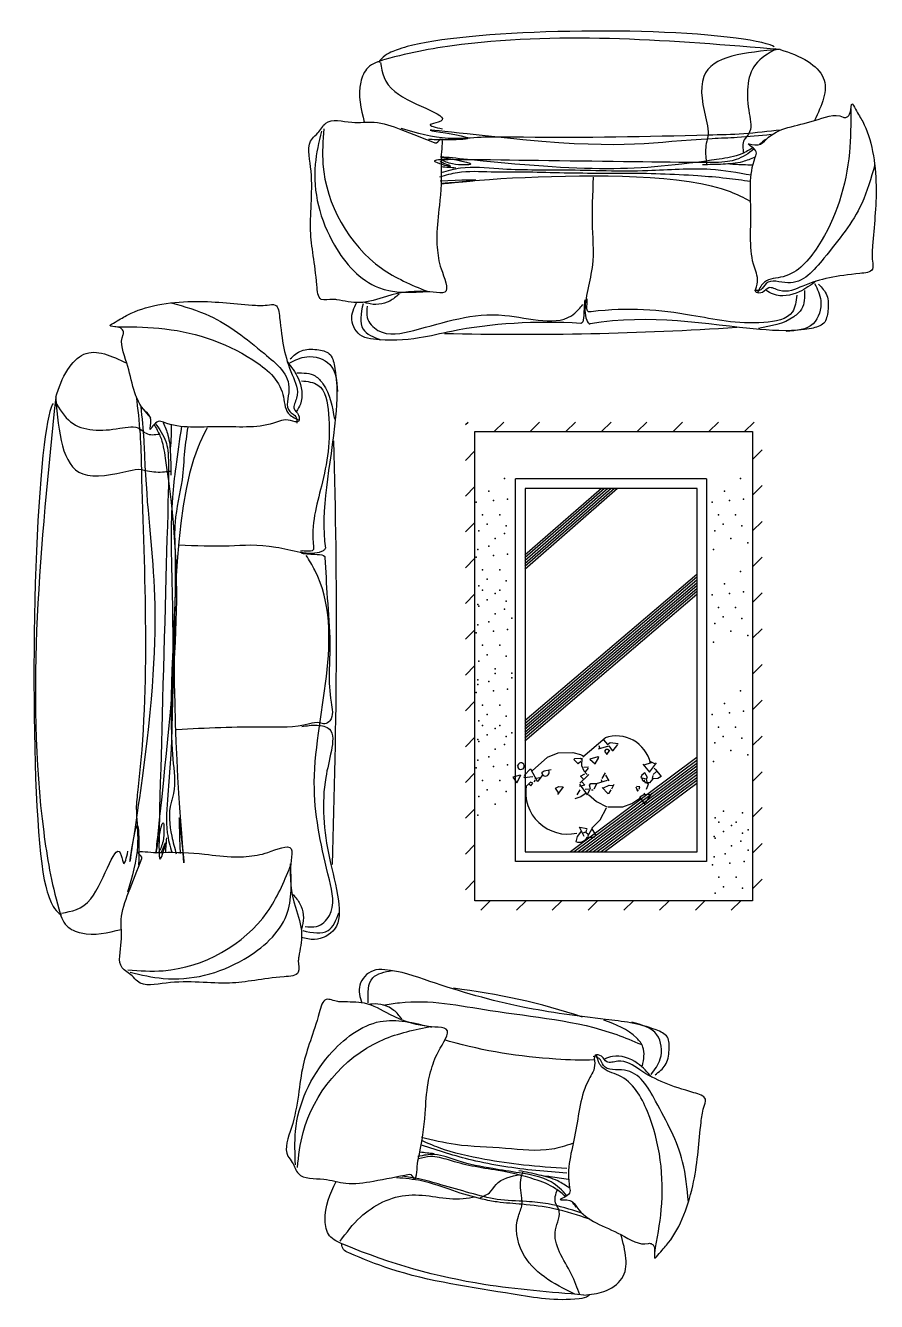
# Model space of a CAD drawing. Header units: metres. Extents: x 310.8 to 324.9, y 159.2 to 165.
# Drawn here: x 310.835 to 313.506, y 159.244 to 163.247 of the extents above; entities that cross this region are included whole.
import ezdxf

# ---------------------------------------------------------------- set-up
doc = ezdxf.new("R2010")
doc.units = ezdxf.units.M
doc.layers.add('02', color=2, linetype='Continuous')
doc.layers.add('8', color=8, linetype='Continuous')

msp = doc.modelspace()

# ---------------------------------------------------------------- hatches: boundary and pattern name
at = {"layer": '8'}
h = msp.add_hatch(dxfattribs=at)
h.set_pattern_fill('ANSI31,N', scale=0.025, angle=540, style=0)
h.set_pattern_definition([(225, (326.60204, 171.55433), (0.0561266, -0.0561266), [])])
h.paths.add_polyline_path([(313.1169, 160.5014), (312.2457, 160.5014), (312.2457, 161.973), (313.1169, 161.973)], flags=16)
h.paths.add_polyline_path([(313.1469, 160.4714), (312.2157, 160.4714), (312.2157, 162.003), (313.1469, 162.003)])

# ---------------------------------------------------------------- linework, layer by layer
at = {"layer": '02', "color": 7}
for p, q in [((312.2457, 160.5014), (312.2457, 161.973)), ((312.2457, 161.973), (313.1169, 161.973)), ((313.1169, 161.973), (313.1169, 160.5014)), ((312.3727, 160.6245), (312.3727, 161.8245)), ((312.9727, 161.8245), (312.3727, 161.8245)), ((312.6423, 161.7949), (312.4023, 161.5856)), ((312.6624, 161.7945), (312.4023, 161.5676)), ((312.6521, 161.7945), (312.4023, 161.5766)), ((312.6934, 161.7945), (312.4023, 161.5406)), ((312.683, 161.7945), (312.4023, 161.5496)), ((312.6727, 161.7945), (312.4023, 161.5586)), ((312.9427, 161.7945), (312.4027, 161.7945)), ((312.4027, 161.7945), (312.4027, 160.6545)), ((312.9427, 160.6545), (312.9427, 161.7945)), ((312.9727, 161.8245), (312.9727, 160.6245)), ((312.9423, 161.5249), (312.4025, 161.0652)), ((312.9423, 161.5159), (312.4025, 161.0562)), ((312.9423, 161.5069), (312.4025, 161.0472)), ((312.9423, 161.4979), (312.4025, 161.0382)), ((312.9423, 161.4889), (312.4025, 161.0292)), ((312.9423, 161.4799), (312.4025, 161.0202)), ((312.9423, 161.4709), (312.4025, 161.0112)), ((312.9423, 161.4619), (312.4025, 161.0022)), ((312.5841, 160.9531), (312.6537, 161.0124)), ((312.6493, 161.0065), (312.6611, 160.9917)), ((312.6611, 160.9917), (312.67, 160.9976)), ((312.67, 160.9976), (312.6952, 160.9946)), ((312.6789, 160.9724), (312.6937, 160.9917)), ((312.4255, 160.9087), (312.473, 160.9516)), ((312.473, 160.9516), (312.507, 160.965)), ((312.507, 160.965), (312.553, 160.9665)), ((312.9423, 160.9503), (312.5453, 160.6548)), ((312.553, 160.9665), (312.5767, 160.9605)), ((312.5767, 160.9605), (312.587, 160.9546)), ((312.6315, 160.9531), (312.6063, 160.9457)), ((312.6345, 160.9502), (312.6315, 160.9531)), ((312.633, 160.9783), (312.6656, 160.9872)), ((312.6345, 160.9887), (312.6359, 160.9813)), ((312.6567, 160.9754), (312.6522, 160.9709)), ((312.6522, 160.9709), (312.6596, 160.9605)), ((312.6626, 160.9754), (312.6567, 160.9754)), ((312.6596, 160.9605), (312.6685, 160.9739)), ((312.6685, 160.9709), (312.6626, 160.9754)), ((312.6656, 160.9872), (312.6759, 160.9724)), ((312.6759, 160.9724), (312.6789, 160.9724)), ((312.3811, 160.9265), (312.3781, 160.9235)), ((312.4004, 160.8939), (312.4196, 160.9146)), ((312.4196, 160.9146), (312.4404, 160.8761)), ((312.4626, 160.9087), (312.4848, 160.9131)), ((312.5559, 160.9442), (312.5589, 160.9472)), ((312.5693, 160.9309), (312.5559, 160.9442)), ((312.9423, 160.9413), (312.5569, 160.6545)), ((312.5589, 160.9472), (312.5767, 160.9487)), ((312.9423, 160.9323), (312.569, 160.6545)), ((312.5782, 160.9383), (312.5693, 160.9309)), ((312.5767, 160.9487), (312.5811, 160.9457)), ((312.5811, 160.9487), (312.5796, 160.925)), ((312.5796, 160.925), (312.587, 160.9087)), ((312.9423, 160.9233), (312.5811, 160.6545)), ((312.6019, 160.9205), (312.587, 160.9191)), ((312.6004, 160.9176), (312.5915, 160.9057)), ((312.9423, 160.9143), (312.5932, 160.6545)), ((312.6063, 160.9457), (312.6226, 160.9309)), ((312.6226, 160.9309), (312.6345, 160.9502)), ((312.7723, 160.9294), (312.793, 160.9042)), ((312.7989, 160.9339), (312.7752, 160.9265)), ((312.793, 160.9042), (312.8152, 160.9339)), ((312.796, 160.9383), (312.8108, 160.9309)), ((312.8078, 160.9176), (312.8123, 160.9131)), ((312.8123, 160.9131), (312.83, 160.8909)), ((312.387, 160.8953), (312.3648, 160.8894)), ((312.3648, 160.8894), (312.3766, 160.8716)), ((312.3766, 160.8716), (312.39, 160.8953)), ((312.39, 160.8924), (312.387, 160.8953)), ((312.3989, 160.8909), (312.4004, 160.8879)), ((312.4004, 160.8879), (312.427, 160.8909)), ((312.4196, 160.8731), (312.4092, 160.8627)), ((312.427, 160.8702), (312.4196, 160.8731)), ((312.4211, 160.8613), (312.427, 160.8702)), ((312.4344, 160.879), (312.43, 160.8746)), ((312.4493, 160.8865), (312.433, 160.8835)), ((312.4404, 160.8761), (312.4448, 160.8776)), ((312.4448, 160.8776), (312.4596, 160.8968)), ((312.4567, 160.9042), (312.4626, 160.9087)), ((312.6033, 160.8968), (312.5752, 160.8702)), ((312.5767, 160.8924), (312.59, 160.8998)), ((312.5885, 160.8805), (312.5767, 160.8924)), ((312.5811, 160.8746), (312.59, 160.8642)), ((312.587, 160.9087), (312.5974, 160.8968)), ((312.9423, 160.9053), (312.6052, 160.6545)), ((312.9423, 160.8963), (312.6173, 160.6545)), ((312.6271, 160.8687), (312.6611, 160.879)), ((312.9423, 160.8873), (312.6294, 160.6545)), ((312.9423, 160.8783), (312.6415, 160.6545)), ((312.6419, 160.882), (312.6433, 160.8746)), ((312.6537, 160.9028), (312.6433, 160.885)), ((312.6552, 160.8953), (312.6656, 160.8776)), ((312.7693, 160.8953), (312.7663, 160.8879)), ((312.7663, 160.8879), (312.7826, 160.8835)), ((312.7782, 160.9028), (312.7693, 160.8953)), ((312.7723, 160.8776), (312.7708, 160.885)), ((312.79, 160.8672), (312.7723, 160.8776)), ((312.7767, 160.8805), (312.7767, 160.8761)), ((312.7871, 160.8879), (312.7782, 160.9028)), ((312.793, 160.8716), (312.7782, 160.8716)), ((312.7841, 160.8835), (312.7871, 160.8879)), ((312.7856, 160.8731), (312.7841, 160.8835)), ((312.8034, 160.8835), (312.793, 160.8716)), ((312.8034, 160.8939), (312.8019, 160.885)), ((312.8197, 160.885), (312.8034, 160.8835)), ((312.8152, 160.9072), (312.8049, 160.8968)), ((312.83, 160.8909), (312.8197, 160.885)), ((312.4137, 160.8687), (312.4211, 160.8613)), ((312.4981, 160.8539), (312.5085, 160.8598)), ((312.5085, 160.839), (312.4981, 160.8539)), ((312.5219, 160.8583), (312.5041, 160.8346)), ((312.5085, 160.8598), (312.5219, 160.8583)), ((312.5752, 160.8494), (312.5648, 160.8331)), ((312.5737, 160.8672), (312.5974, 160.8331)), ((312.59, 160.8642), (312.5737, 160.8598)), ((312.5945, 160.839), (312.5782, 160.8272)), ((312.5915, 160.8509), (312.6078, 160.8524)), ((312.5974, 160.8331), (312.6063, 160.8494)), ((312.6019, 160.8346), (312.6271, 160.8124)), ((312.6048, 160.8642), (312.6093, 160.8687)), ((312.6078, 160.8524), (312.6048, 160.8642)), ((312.6093, 160.8687), (312.6271, 160.8687)), ((312.6108, 160.8494), (312.6167, 160.8494)), ((312.6271, 160.8672), (312.6182, 160.8509)), ((312.6448, 160.8568), (312.6626, 160.8376)), ((312.6493, 160.8553), (312.6671, 160.8642)), ((312.9423, 160.8693), (312.6536, 160.6545)), ((312.6626, 160.8376), (312.6671, 160.839)), ((312.6671, 160.8642), (312.6789, 160.8627)), ((312.6671, 160.839), (312.673, 160.8494)), ((312.6819, 160.8657), (312.6745, 160.8509)), ((312.75, 160.8583), (312.756, 160.845)), ((312.7634, 160.8583), (312.753, 160.8598)), ((312.756, 160.845), (312.7589, 160.8494)), ((312.7604, 160.8509), (312.7634, 160.8583)), ((312.7634, 160.8272), (312.7752, 160.8346)), ((312.7797, 160.8331), (312.7767, 160.839)), ((312.8004, 160.839), (312.7797, 160.8079)), ((312.796, 160.8346), (312.7797, 160.8331)), ((312.7841, 160.8509), (312.79, 160.8672)), ((312.5782, 160.8272), (312.5589, 160.8213)), ((312.6271, 160.8124), (312.6596, 160.7961)), ((312.6389, 160.7546), (312.6582, 160.7931)), ((312.6626, 160.7961), (312.71, 160.7961)), ((312.71, 160.7961), (312.7382, 160.8064)), ((312.7382, 160.8064), (312.7634, 160.8227)), ((312.7797, 160.8035), (312.7634, 160.8272)), ((312.6122, 160.7294), (312.6389, 160.7546)), ((312.5796, 160.7205), (312.5663, 160.7027)), ((312.5885, 160.7027), (312.5737, 160.7324)), ((312.5737, 160.7324), (312.5974, 160.7279)), ((312.5915, 160.7161), (312.5856, 160.7131)), ((312.5959, 160.725), (312.593, 160.7161)), ((312.593, 160.7161), (312.6004, 160.7101)), ((312.6108, 160.725), (312.5989, 160.7027)), ((312.6241, 160.7087), (312.6122, 160.7294)), ((312.5663, 160.7027), (312.5619, 160.6864)), ((312.5989, 160.7012), (312.6211, 160.7012)), ((312.6226, 160.7027), (312.6241, 160.7087)), ((312.4027, 160.6545), (312.9427, 160.6545)), ((312.9727, 160.6245), (312.3727, 160.6245)), ((313.1169, 160.5014), (312.2457, 160.5014))]:
    msp.add_line(p, q, dxfattribs=at)
for centre, radius, start, end in [((312.6893, 160.9087), 0.1096, 12.9381, 108.9246), ((312.39, 160.9235), 0.0104, 180, 161.5651), ((312.467, 160.9042), 0.0119, 180, 26.5651), ((312.5367, 160.842), 0.1319, 170.7539, 282.3954), ((312.5722, 160.7131), 0.0282, 248.7495, 336.0375), ((311.9265, 158.1383), 2.1034, 71.7972, 83.1231)]:
    msp.add_arc(centre, radius, start, end, dxfattribs=at)
at = {"layer": '02', "color": 7, "extrusion": (0, 0, -1)}
for centre, major_axis, start_param, end_param in [((312.3928, 172.544), (10.2642, 0.2292), 1.52737, 1.616814), ((290.2682, 161.3615), (21.5417, 0.0245), -0.025923, 0.035823)]:
    msp.add_ellipse(centre, major_axis=major_axis, ratio=1, start_param=start_param, end_param=end_param, dxfattribs=at)
at = {"layer": '02', "color": 7}
for points, knots in [([(313.1844, 163.1795), (313.1774, 163.1879), (312.8889, 163.2502), (312.1761, 163.2302), (312.0015, 163.1708), (311.9645, 163.1579), (311.9437, 163.1333), (311.9448, 163.131)], [0, 0, 0, 0, 127.50928, 732.614955, 770.548522, 809.419481, 817.699888, 817.699888, 817.699888, 817.699888]), ([(313.2038, 163.1716), (312.8662, 163.1994), (312.4457, 163.2341), (312.026, 163.1598), (311.9061, 163.1228), (311.8731, 163.0441), (311.8877, 162.9854), (311.8982, 162.9434)], [0, 0, 0, 0, 1111.270695, 1384.15626, 1449.73045, 1505.502696, 1646.33723, 1646.33723, 1646.33723, 1646.33723]), ([(313.2008, 163.1716), (313.0947, 163.1623), (312.9273, 163.1478), (312.9647, 162.9762), (312.9805, 162.9094), (312.9691, 162.8731), (312.9683, 162.8419), (312.9716, 162.8184), (312.9724, 162.8124)], [0, 0, 0, 0, 280.085603, 441.728609, 484.149105, 506.997759, 566.365328, 586.345478, 586.345478, 586.345478, 586.345478]), ([(313.1911, 163.1738), (313.1667, 163.1593), (313.0956, 163.1171), (313.0974, 163.0031), (313.1174, 162.9158), (313.0829, 162.8843), (313.0863, 162.8611), (313.0885, 162.8459)], [0, 0, 0, 0, 90.246293, 262.71043, 334.621253, 359.409286, 406.560484, 406.560484, 406.560484, 406.560484]), ([(313.2038, 163.1716), (313.2336, 163.1616), (313.2853, 163.1444), (313.3675, 163.0681), (313.3334, 162.9962), (313.3107, 162.9484)], [0, 0, 0, 0, 105.792047, 182.998201, 335.84793, 335.84793, 335.84793, 335.84793]), ([(311.9495, 163.1308), (311.9545, 163.0989), (311.9678, 163.0148), (312.2072, 162.9553), (312.0876, 162.9351), (312.1223, 162.9274), (312.1435, 162.9227)], [0, 0, 0, 0, 113.065318, 298.102295, 326.758206, 371.461218, 371.461218, 371.461218, 371.461218]), ([(313.4006, 162.9596), (313.3733, 162.9725), (313.2863, 162.9326), (313.186, 162.927), (313.1393, 162.8655), (313.0829, 162.8838), (313.1351, 162.8564), (313.103, 162.7825), (313.1184, 162.6633), (313.1029, 162.5229), (313.1395, 162.4484), (313.1198, 162.4058), (313.1524, 162.4071), (313.1681, 162.4327), (313.2158, 162.4021), (313.3111, 162.4501), (313.3917, 162.4635), (313.4992, 162.4731), (313.4907, 162.5171), (313.4956, 162.6003), (313.5145, 162.7456), (313.4878, 162.9093), (313.4461, 162.9725), (313.4245, 163.0141), (313.4268, 162.9742), (313.4152, 162.9587), (313.404, 162.958), (313.4006, 162.9596)], [0, 0, 0, 0, 100.597406, 281.319891, 315.054718, 349.509689, 389.200281, 408.162693, 598.959573, 792.637569, 852.601939, 880.830983, 902.666946, 929.495226, 968.022274, 1050.611483, 1254.96923, 1301.260424, 1329.316584, 1382.311494, 1591.546287, 1820.820862, 1871.094845, 1893.578982, 1925.370652, 1945.336599, 1957.814292, 1957.814292, 1957.814292, 1957.814292]), ([(312.12, 162.8789), (312.0846, 162.8933), (312.0231, 162.918), (311.9343, 162.9495), (311.8579, 162.9372), (311.781, 162.9605), (311.7576, 162.9119), (311.7153, 162.8801), (311.7438, 162.7593), (311.7178, 162.6084), (311.7469, 162.4885), (311.7529, 162.3777), (311.7924, 162.3896), (311.8314, 162.3838), (311.8886, 162.3696), (311.9887, 162.4072), (312.0678, 162.4191), (312.174, 162.4007), (312.1404, 162.4741), (312.1283, 162.5269), (312.1226, 162.5968), (312.1368, 162.6911), (312.1417, 162.7857), (312.1378, 162.8416), (312.1484, 162.912), (312.1262, 162.8763), (312.12, 162.8789)], [0, 0, 0, 0, 127.427681, 224.276404, 302.261986, 392.779016, 437.096694, 463.557063, 563.507143, 784.838909, 976.246821, 1028.506194, 1069.058754, 1082.809516, 1162.638681, 1258.731906, 1422.314775, 1462.867277, 1544.873185, 1583.434163, 1661.617215, 1768.019408, 1911.553131, 1945.84397, 1998.930645, 2021.420543, 2021.420543, 2021.420543, 2021.420543]), ([(313.4253, 162.9859), (313.4251, 162.9398), (313.4242, 162.7898), (313.366, 162.5975), (313.2467, 162.4542), (313.1548, 162.4536), (313.1388, 162.4225), (313.1326, 162.4105)], [0, 0, 0, 0, 153.199383, 498.931474, 658.942203, 726.134726, 768.614124, 768.614124, 768.614124, 768.614124]), ([(311.7636, 162.9156), (311.7556, 162.8811), (311.7275, 162.7614), (311.7751, 162.5718), (311.9243, 162.4025), (312.0472, 162.4093), (312.1034, 162.4125)], [0, 0, 0, 0, 117.484834, 407.414781, 620.246611, 799.395046, 799.395046, 799.395046, 799.395046]), ([(311.7709, 162.9229), (311.7683, 162.8859), (311.7568, 162.7244), (311.8804, 162.5028), (312.0456, 162.4337), (312.0951, 162.413)], [0, 0, 0, 0, 123.587716, 539.784626, 717.53011, 717.53011, 717.53011, 717.53011]), ([(313.2057, 162.919), (313.1668, 162.9144), (313.0912, 162.9055), (312.8215, 162.899), (312.5507, 162.8929), (312.3089, 162.8979), (312.2303, 162.8944), (312.1415, 162.8863), (312.0631, 162.9098), (312.0144, 162.9243)], [0, 0, 0, 0, 130.481225, 253.633351, 898.47273, 1034.014316, 1058.876431, 1161.043602, 1328.287173, 1328.287173, 1328.287173, 1328.287173]), ([(313.1748, 162.9045), (313.1397, 162.9012), (313.0787, 162.8953), (312.8113, 162.8851), (312.6903, 162.8457), (311.9634, 162.9386), (312.278, 162.891), (312.1521, 162.8871), (312.1152, 162.8886), (312.0997, 162.8893)], [0, 0, 0, 0, 118.476382, 205.76869, 865.568864, 1169.272767, 1282.511113, 1362.367287, 1420.702346, 1420.702346, 1420.702346, 1420.702346]), ([(313.1084, 162.6958), (313.0895, 162.7059), (312.8336, 162.8431), (311.8525, 162.7189), (312.2863, 162.7649), (312.2003, 162.7612), (312.1362, 162.7585)], [0, 0, 0, 0, 74.526832, 1008.506099, 1049.984337, 1170.966975, 1170.966975, 1170.966975, 1170.966975]), ([(313.1219, 162.8596), (313.104, 162.8455), (313.0565, 162.8147), (312.967, 162.8164), (312.171, 162.8267), (312.0803, 162.8275), (312.1936, 162.7967), (312.1528, 162.8128), (312.1363, 162.8193)], [49.606189, 49.606189, 49.606189, 49.606189, 124.052713, 239.571345, 333.3214, 456.942517, 542.38691, 600.329448, 600.329448, 600.329448, 600.329448]), ([(313.1185, 162.8636), (313.1068, 162.8566), (313.0743, 162.8372), (312.7585, 162.7884), (312.5972, 162.786), (312.0843, 162.8411), (312.2893, 162.8105), (312.1753, 162.8073), (312.1496, 162.8211), (312.1393, 162.8266)], [0, 0, 0, 0, 45.174964, 125.558829, 1031.145926, 1097.383053, 1205.658022, 1269.66526, 1312.451368, 1312.451368, 1312.451368, 1312.451368]), ([(313.1242, 162.8339), (313.1113, 162.8285), (313.0794, 162.8151), (313.0228, 162.8111), (312.9808, 162.8104), (312.9592, 162.81)], [0, 0, 0, 0, 46.593931, 114.59593, 186.8347, 186.8347, 186.8347, 186.8347]), ([(313.1124, 162.7772), (313.07, 162.7846), (312.9627, 162.8036), (312.7665, 162.7851), (312.5448, 162.7954), (312.3497, 162.7917), (312.2184, 162.8068), (312.1593, 162.7907), (312.1388, 162.7851)], [0, 0, 0, 0, 142.976238, 362.035172, 651.850347, 881.968419, 1014.722732, 1085.027371, 1085.027371, 1085.027371, 1085.027371]), ([(313.1165, 162.8092), (313.0974, 162.8093), (313.072, 162.8095), (313.0467, 162.812), (313.0404, 162.8126)], [0, 0, 0, 0, 63.690529, 84.680578, 84.680578, 84.680578, 84.680578]), ([(313.5003, 162.8094), (313.4884, 162.7679), (313.4571, 162.6584), (313.3599, 162.541), (313.2597, 162.417), (313.164, 162.4568), (313.1462, 162.4144), (313.1299, 162.4151), (313.1229, 162.4154)], [0, 0, 0, 0, 141.86292, 373.630524, 526.427539, 601.735045, 630.296438, 651.966247, 651.966247, 651.966247, 651.966247]), ([(313.1104, 162.7573), (313.0852, 162.7608), (313.0304, 162.7685), (312.897, 162.7797), (312.7514, 162.7839), (312.5967, 162.7826), (312.4846, 162.7848), (312.3836, 162.7879), (312.287, 162.7858), (312.2057, 162.7921), (312.1533, 162.7766), (312.1348, 162.7712)], [0, 0, 0, 0, 84.789669, 184.733607, 445.9307, 569.81752, 700.359946, 819.842709, 906.121054, 1023.391946, 1087.239307, 1087.239307, 1087.239307, 1087.239307]), ([(312.6169, 162.7713), (312.6144, 162.7184), (312.6097, 162.621), (312.6243, 162.4874), (312.5793, 162.3542), (312.6006, 162.3133), (312.6051, 162.3111), (312.6066, 162.3107)], [0, 0, 0, 0, 175.924574, 324.224602, 448.430744, 460.868212, 466.272512, 466.272512, 466.272512, 466.272512]), ([(313.324, 162.436), (313.3343, 162.4248), (313.3561, 162.4011), (313.3547, 162.355), (313.3461, 162.307), (313.2578, 162.2852), (313.0277, 162.2977), (312.7951, 162.3437), (312.6066, 162.3107)], [0, 0, 0, 0, 48.943013, 103.025949, 148.534553, 195.328972, 375.361256, 945.044024, 945.044024, 945.044024, 945.044024]), ([(313.3158, 162.4454), (313.2993, 162.4327), (313.2615, 162.4035), (313.1972, 162.3925), (313.1663, 162.4118), (313.1586, 162.4165)], [0, 0, 0, 0, 69.56601, 160.233414, 189.860891, 189.860891, 189.860891, 189.860891]), ([(313.3116, 162.4371), (313.3202, 162.4201), (313.3405, 162.3801), (313.3141, 162.294), (313.2542, 162.2896), (313.2221, 162.2872)], [0, 0, 0, 0, 62.883797, 147.829924, 245.663948, 245.663948, 245.663948, 245.663948]), ([(312.0073, 162.4043), (311.9981, 162.3963), (311.9711, 162.3727), (311.9264, 162.3685), (311.9007, 162.3777), (311.8971, 162.379)], [0, 0, 0, 0, 40.128951, 118.809172, 131.501248, 131.501248, 131.501248, 131.501248]), ([(313.2556, 162.4005), (313.2534, 162.3814), (313.2471, 162.3282), (313.0974, 162.302), (312.8988, 162.348), (312.7245, 162.3639), (312.5947, 162.3467), (312.5978, 162.3718), (312.5974, 162.3844), (312.5972, 162.3893)], [0, 0, 0, 0, 59.307287, 165.954693, 419.345723, 769.096628, 779.083152, 806.978354, 824.443145, 824.443145, 824.443145, 824.443145]), ([(313.2802, 162.4154), (313.2802, 162.3945), (313.2803, 162.3616), (313.2251, 162.3124), (313.1743, 162.3037), (313.135, 162.2969)], [0, 0, 0, 0, 65.355661, 103.354857, 233.394712, 233.394712, 233.394712, 233.394712]), ([(311.1419, 162.2775), (311.129, 162.2502), (311.1689, 162.1632), (311.1745, 162.0629), (311.236, 162.0162), (311.2177, 161.9598), (311.2451, 162.012), (311.319, 161.9799), (311.4382, 161.9953), (311.5786, 161.9798), (311.6531, 162.0165), (311.6957, 161.9967), (311.6944, 162.0293), (311.6688, 162.045), (311.6994, 162.0927), (311.6514, 162.188), (311.638, 162.2686), (311.6284, 162.3761), (311.5844, 162.3676), (311.5012, 162.3725), (311.3559, 162.3914), (311.1923, 162.3647), (311.129, 162.323), (311.0874, 162.3014), (311.1273, 162.3037), (311.1428, 162.2921), (311.1435, 162.2809), (311.1419, 162.2775)], [0, 0, 0, 0, 100.597406, 281.319891, 315.054718, 349.509689, 389.200281, 408.162693, 598.959573, 792.637569, 852.601939, 880.830983, 902.666946, 929.495226, 968.022274, 1050.611483, 1254.96923, 1301.260424, 1329.316584, 1382.311494, 1591.546287, 1820.820862, 1871.094845, 1893.578982, 1925.370652, 1945.336599, 1957.814292, 1957.814292, 1957.814292, 1957.814292]), ([(311.2921, 162.3772), (311.3336, 162.3653), (311.4431, 162.334), (311.5605, 162.2368), (311.6845, 162.1366), (311.6448, 162.0409), (311.6871, 162.0231), (311.6864, 162.0068), (311.6861, 161.9998)], [0, 0, 0, 0, 141.86292, 373.630524, 526.427539, 601.735045, 630.296438, 651.966247, 651.966247, 651.966247, 651.966247]), ([(312.5775, 162.3126), (312.4357, 162.3208), (312.2582, 162.3104), (312.0643, 162.2619), (311.9636, 162.256), (311.8814, 162.2696), (311.848, 162.324), (311.8662, 162.3612), (311.875, 162.3792)], [976.824593, 976.824593, 976.824593, 976.824593, 1441.856731, 1568.220499, 1730.576316, 1771.619892, 1839.510682, 1903.262507, 1903.262507, 1903.262507, 1903.262507]), ([(311.8943, 162.3741), (311.888, 162.344), (311.8767, 162.2893), (311.9272, 162.2694), (311.9499, 162.2605)], [0, 0, 0, 0, 88.639768, 160.999132, 160.999132, 160.999132, 160.999132]), ([(311.9074, 162.3668), (311.9059, 162.3545), (311.9023, 162.3243), (311.9552, 162.2675), (312.1199, 162.3036), (312.3004, 162.3714), (312.5202, 162.2935), (312.5758, 162.3616), (312.5838, 162.3713)], [0, 0, 0, 0, 39.91953, 98.394496, 223.226072, 544.597982, 789.382304, 830.009833, 830.009833, 830.009833, 830.009833]), ([(312.5902, 162.3864), (312.5889, 162.3714), (312.587, 162.349), (312.5862, 162.3152), (312.5784, 162.3128), (312.5775, 162.3126)], [0, 0, 0, 0, 55.279979, 82.352953, 85.624213, 85.624213, 85.624213, 85.624213]), ([(311.1156, 162.3022), (311.1617, 162.302), (311.3117, 162.3011), (311.504, 162.2429), (311.6474, 162.1236), (311.6479, 162.0317), (311.679, 162.0157), (311.691, 162.0095)], [0, 0, 0, 0, 153.199383, 498.931474, 658.942203, 726.134726, 768.614124, 768.614124, 768.614124, 768.614124]), ([(310.9299, 162.0807), (310.9399, 162.1105), (310.9571, 162.1622), (311.0334, 162.2444), (311.1053, 162.2103), (311.1531, 162.1876)], [0, 0, 0, 0, 105.792047, 182.998201, 335.84793, 335.84793, 335.84793, 335.84793]), ([(311.6655, 162.2009), (311.6767, 162.2112), (311.7004, 162.233), (311.7465, 162.2316), (311.7945, 162.223), (311.8163, 162.1347), (311.8038, 161.9046), (311.7578, 161.7246), (311.7768, 161.6076)], [0, 0, 0, 0, 48.943013, 103.025949, 148.534553, 195.328972, 375.361256, 945.044024, 945.044024, 945.044024, 945.044024]), ([(311.6561, 162.1927), (311.6688, 162.1762), (311.698, 162.1384), (311.709, 162.0741), (311.6897, 162.0432), (311.685, 162.0355)], [0, 0, 0, 0, 69.56601, 160.233414, 189.860891, 189.860891, 189.860891, 189.860891]), ([(311.6644, 162.1885), (311.6814, 162.1971), (311.7214, 162.2175), (311.8075, 162.191), (311.8119, 162.1311), (311.8143, 162.099)], [0, 0, 0, 0, 62.883797, 147.829924, 245.663948, 245.663948, 245.663948, 245.663948]), ([(311.6861, 162.1571), (311.707, 162.1571), (311.7399, 162.1572), (311.7891, 162.102), (311.7978, 162.0512), (311.8046, 162.0119)], [0, 0, 0, 0, 65.355661, 103.354857, 233.394712, 233.394712, 233.394712, 233.394712]), ([(311.701, 162.1325), (311.7201, 162.1303), (311.7734, 162.124), (311.7985, 161.9744), (311.7715, 161.8132), (311.7292, 161.68), (311.7408, 161.5957), (311.7156, 161.5988), (311.703, 161.5984), (311.6982, 161.5983)], [0, 0, 0, 0, 59.307287, 165.954693, 419.345723, 632.803994, 642.790518, 670.68572, 688.150512, 688.150512, 688.150512, 688.150512]), ([(310.9299, 162.0807), (310.8825, 161.6201), (310.8266, 161.0767), (310.9193, 160.5393), (310.9564, 160.4194), (311.035, 160.3864), (311.0937, 160.401), (311.1357, 160.4115)], [0, 0, 0, 0, 1515.707727, 1788.593293, 1854.167483, 1909.939728, 2050.774263, 2050.774263, 2050.774263, 2050.774263]), ([(310.9299, 162.0777), (310.9392, 161.9716), (310.9537, 161.8042), (311.1253, 161.8417), (311.1921, 161.8574), (311.2284, 161.846), (311.2596, 161.8452), (311.2831, 161.8485), (311.2891, 161.8493)], [0, 0, 0, 0, 280.085603, 441.728609, 484.149105, 506.997759, 566.365328, 586.345478, 586.345478, 586.345478, 586.345478]), ([(311.1825, 162.0826), (311.1871, 162.0437), (311.1961, 161.9681), (311.2053, 161.5565), (311.2285, 161.163), (311.1817, 160.8016), (311.1851, 160.7436), (311.1926, 160.6548), (311.1693, 160.5764), (311.1548, 160.5277)], [0, 0, 0, 0, 130.481225, 253.633351, 1371.652109, 1438.243529, 1463.105643, 1565.272815, 1732.516386, 1732.516386, 1732.516386, 1732.516386]), ([(310.922, 162.0613), (310.9136, 162.0543), (310.8513, 161.7658), (310.849, 160.6894), (310.9084, 160.5148), (310.9212, 160.4778), (310.9458, 160.457), (310.9482, 160.4581)], [0, 0, 0, 0, 127.50928, 732.614955, 770.548522, 809.419481, 817.699888, 817.699888, 817.699888, 817.699888]), ([(310.9277, 162.068), (310.9422, 162.0436), (310.9844, 161.9725), (311.0985, 161.9743), (311.1857, 161.9943), (311.2173, 161.9598), (311.2404, 161.9632), (311.2556, 161.9654)], [0, 0, 0, 0, 90.246293, 262.71043, 334.621253, 359.409286, 406.560484, 406.560484, 406.560484, 406.560484]), ([(311.197, 162.0517), (311.2003, 162.0165), (311.2062, 161.9553), (311.2223, 161.5455), (311.289, 161.419), (311.1445, 160.5102), (311.1885, 160.7925), (311.192, 160.6653), (311.1905, 160.6285), (311.1899, 160.613)], [0, 0, 0, 0, 118.476382, 205.76869, 1338.819057, 1574.505303, 1687.743648, 1767.599823, 1825.934882, 1825.934882, 1825.934882, 1825.934882]), ([(311.2379, 161.9954), (311.2449, 161.9837), (311.2643, 161.9512), (311.3321, 161.5137), (311.3127, 161.2989), (311.2381, 160.5978), (311.2687, 160.8026), (311.2718, 160.6887), (311.2581, 160.663), (311.2526, 160.6527)], [0, 0, 0, 0, 45.174964, 125.558829, 1435.394901, 1501.632028, 1609.906997, 1673.914235, 1716.700343, 1716.700343, 1716.700343, 1716.700343]), ([(311.2419, 161.9988), (311.256, 161.9809), (311.2869, 161.9334), (311.2851, 161.8439), (311.2525, 160.6843), (311.2517, 160.5936), (311.2825, 160.7069), (311.2663, 160.6661), (311.2598, 160.6497)], [49.606189, 49.606189, 49.606189, 49.606189, 124.052713, 239.571345, 333.3214, 456.942517, 542.38691, 600.329448, 600.329448, 600.329448, 600.329448]), ([(311.2676, 162.0011), (311.273, 161.9882), (311.2864, 161.9563), (311.2904, 161.8997), (311.2911, 161.8577), (311.2915, 161.8361)], [0, 0, 0, 0, 46.593931, 114.59593, 186.8347, 186.8347, 186.8347, 186.8347]), ([(311.2924, 161.9934), (311.2922, 161.9743), (311.292, 161.9489), (311.2896, 161.9236), (311.2889, 161.9173)], [0, 0, 0, 0, 63.690529, 84.680578, 84.680578, 84.680578, 84.680578]), ([(311.4057, 161.9853), (311.3957, 161.9661), (311.2061, 161.6011), (311.3762, 160.2143), (311.3143, 160.799), (311.318, 160.7133), (311.3207, 160.6495)], [0, 0, 0, 0, 74.526832, 1413.178036, 1454.656274, 1575.638913, 1575.638913, 1575.638913, 1575.638913]), ([(311.3244, 161.9893), (311.3181, 161.9469), (311.3073, 161.8729), (311.2889, 161.712), (311.2989, 161.3679), (311.3014, 161.0194), (311.2725, 160.7318), (311.2885, 160.6726), (311.294, 160.6521)], [0, 0, 0, 0, 142.976238, 249.361229, 539.176404, 1286.583857, 1419.33817, 1489.642809, 1489.642809, 1489.642809, 1489.642809]), ([(311.3443, 161.9873), (311.3405, 161.9622), (311.3323, 161.9073), (311.3287, 161.8068), (311.2997, 161.7047), (311.3149, 161.406), (311.2733, 161.1237), (311.3074, 160.8536), (311.2817, 160.7813), (311.289, 160.7187), (311.303, 160.6665), (311.308, 160.6481)], [0, 0, 0, 0, 84.789669, 184.733607, 334.57095, 433.751128, 1175.376777, 1294.85954, 1312.78191, 1430.052802, 1493.900162, 1493.900162, 1493.900162, 1493.900162]), ([(311.3162, 161.6179), (311.369, 161.6154), (311.4664, 161.6107), (311.6, 161.6254), (311.7333, 161.5803), (311.7741, 161.6016), (311.7763, 161.6061), (311.7768, 161.6076)], [0, 0, 0, 0, 175.924574, 324.224602, 448.430744, 460.868212, 466.272512, 466.272512, 466.272512, 466.272512]), ([(311.701, 161.5912), (311.716, 161.5899), (311.7384, 161.588), (311.7722, 161.5873), (311.7747, 161.5795), (311.7749, 161.5785)], [0, 0, 0, 0, 55.279979, 82.352953, 85.624213, 85.624213, 85.624213, 85.624213]), ([(311.7749, 161.5785), (311.777, 161.5361), (311.7814, 161.4462), (311.7957, 161.2931), (311.7812, 161.1713), (311.8043, 161.0748), (311.7749, 161.0522), (311.753, 161.0643), (311.69, 161.0427), (311.5406, 161.0493), (311.4015, 161.0424), (311.3092, 161.0378)], [0, 0, 0, 0, 142.141502, 300.562385, 505.563883, 570.321818, 591.328478, 609.687646, 645.585814, 801.823809, 1109.18114, 1109.18114, 1109.18114, 1109.18114]), ([(311.7124, 160.4207), (311.7246, 160.4193), (311.7548, 160.4156), (311.8118, 160.4686), (311.7735, 160.632), (311.6917, 160.9696), (311.8543, 161.357), (311.7256, 161.5693), (311.7162, 161.5848)], [0, 0, 0, 0, 39.91953, 98.394496, 223.226072, 544.597982, 1306.477161, 1366.627376, 1366.627376, 1366.627376, 1366.627376]), ([(311.7021, 161.0478), (311.7177, 161.0502), (311.7462, 161.0548), (311.8058, 161.0429), (311.7946, 160.9611), (311.7612, 160.8401), (311.775, 160.6681), (311.8192, 160.5216), (311.8233, 160.4094), (311.7508, 160.3735), (311.7138, 160.3825), (311.6999, 160.3859)], [0, 0, 0, 0, 54.057053, 98.782834, 173.208008, 269.247002, 550.753472, 703.042908, 802.782889, 881.097333, 928.712847, 928.712847, 928.712847, 928.712847]), ([(310.9483, 160.4628), (310.9802, 160.4678), (311.0644, 160.4811), (311.1239, 160.7205), (311.144, 160.601), (311.1517, 160.6357), (311.1565, 160.6568)], [0, 0, 0, 0, 113.065318, 298.102295, 326.758206, 371.461218, 371.461218, 371.461218, 371.461218]), ([(311.2003, 160.6333), (311.1859, 160.5979), (311.1611, 160.5364), (311.1296, 160.4476), (311.142, 160.3712), (311.1187, 160.2943), (311.1672, 160.271), (311.1991, 160.2286), (311.3198, 160.2571), (311.4708, 160.2311), (311.5906, 160.2603), (311.7014, 160.2662), (311.6896, 160.3057), (311.6953, 160.3447), (311.7096, 160.402), (311.672, 160.502), (311.6601, 160.5812), (311.6785, 160.6873), (311.6051, 160.6538), (311.5523, 160.6416), (311.4824, 160.6359), (311.3881, 160.6501), (311.2935, 160.655), (311.2376, 160.6511), (311.1672, 160.6617), (311.2028, 160.6395), (311.2003, 160.6333)], [0, 0, 0, 0, 127.427681, 224.276404, 302.261986, 392.779016, 437.096694, 463.557063, 563.507143, 784.838909, 976.246821, 1028.506194, 1069.058754, 1082.809516, 1162.638681, 1258.731906, 1422.314775, 1462.867277, 1544.873185, 1583.434163, 1661.617215, 1768.019408, 1911.553131, 1945.84397, 1998.930645, 2021.420543, 2021.420543, 2021.420543, 2021.420543]), ([(311.1563, 160.2842), (311.1933, 160.2816), (311.3548, 160.2701), (311.5764, 160.3937), (311.6454, 160.5589), (311.6661, 160.6084)], [0, 0, 0, 0, 123.587716, 539.784626, 717.53011, 717.53011, 717.53011, 717.53011]), ([(311.1636, 160.277), (311.1981, 160.2689), (311.3178, 160.2408), (311.5074, 160.2884), (311.6766, 160.4377), (311.6698, 160.5606), (311.6667, 160.6167)], [0, 0, 0, 0, 117.484834, 407.414781, 620.246611, 799.395046, 799.395046, 799.395046, 799.395046]), ([(311.6749, 160.5206), (311.6828, 160.5114), (311.7064, 160.4844), (311.7106, 160.4397), (311.7014, 160.414), (311.7001, 160.4104)], [0, 0, 0, 0, 40.128951, 118.809172, 131.501248, 131.501248, 131.501248, 131.501248]), ([(311.7051, 160.4076), (311.7352, 160.4013), (311.7899, 160.39), (311.8097, 160.4405), (311.8187, 160.4632)], [0, 0, 0, 0, 88.639768, 160.999132, 160.999132, 160.999132, 160.999132]), ([(312.6204, 160.002), (312.5803, 160.0001), (312.4269, 160.0063), (312.27, 160.0296), (312.1576, 160.0626), (312.1534, 160.0638)], [89.052228, 89.052228, 89.052228, 89.052228, 222.96578, 599.021538, 613.61065, 613.61065, 613.61065, 613.61065]), ([(312.5344, 159.5758), (312.5195, 159.593), (312.4784, 159.632), (312.3901, 159.6467), (312.2925, 159.6622), (312.2032, 159.6781), (312.1269, 159.7108), (312.0839, 159.7024), (312.0665, 159.699)], [49.606189, 49.606189, 49.606189, 49.606189, 124.052713, 239.571345, 333.3214, 456.942517, 542.38691, 600.329448, 600.329448, 600.329448, 600.329448]), ([(312.5591, 159.2667), (312.4918, 159.3), (312.391, 159.3538), (312.3675, 159.4889), (312.395, 159.542), (312.3912, 159.5832), (312.3847, 159.6181), (312.3941, 159.6439), (312.3961, 159.6496)], [14.22546, 14.22546, 14.22546, 14.22546, 248.732969, 375.734785, 418.155281, 441.003934, 511.971111, 531.951261, 531.951261, 531.951261, 531.951261]), ([(312.6063, 159.2662), (312.605, 159.2647), (312.5967, 159.2561), (312.5094, 159.2424), (312.3075, 159.2784), (312.0542, 159.3128), (311.8883, 159.3799), (311.831, 159.405), (311.8279, 159.4186), (311.8278, 159.4251)], [17.99656, 17.99656, 17.99656, 17.99656, 24.654541, 59.355785, 289.542515, 728.551681, 882.30278, 904.288941, 924.788376, 924.788376, 924.788376, 924.788376])]:
    msp.add_open_spline(points, degree=3, knots=knots, dxfattribs=at)
for points in [[(313.1569, 162.8895), (313.1509, 162.8842), (313.145, 162.8789), (313.139, 162.8738)], [(312.1399, 162.8041), (312.155, 162.803), (312.1701, 162.8019), (312.1852, 162.8007)], [(311.212, 162.0338), (311.2173, 162.0279), (311.2226, 162.0219), (311.2277, 162.0159)], [(311.275, 160.6532), (311.2761, 160.6683), (311.2773, 160.6834), (311.2784, 160.6985)], [(312.5634, 159.5401), (312.5585, 159.5463), (312.5536, 159.5526), (312.5487, 159.5588)]]:
    msp.add_open_spline(points, degree=3, dxfattribs=at)
for points in [[(312.8108, 159.9552), (312.8428, 159.9855), (312.8549, 160.0326), (312.8493, 160.0732), (312.814, 160.0962), (312.6554, 160.1291), (312.3956, 160.1677), (312.1041, 160.2484), (311.9626, 160.2847), (311.9258, 160.2817), (311.8844, 160.2367), (311.8903, 160.1796)], [(311.9102, 160.1811), (311.9248, 160.2595), (311.9857, 160.2826)], [(311.9564, 160.1732), (312.0085, 160.1815), (312.293, 160.1573), (312.6907, 160.0813), (312.7663, 160.051)], [(312.0157, 160.1307), (311.9912, 160.1573), (311.9233, 160.1773), (311.912, 160.1757)], [(311.6824, 159.6727), (311.6825, 159.7785), (311.7885, 160.0169), (311.9484, 160.1223), (312.1087, 160.105)], [(312.7715, 159.9835), (312.7726, 160.0423), (312.7533, 160.0705), (312.6505, 160.1266)], [(312.7984, 159.9564), (312.8272, 160.0051), (312.8167, 160.0808), (312.7379, 160.1201)], [(311.6882, 159.6643), (311.7063, 159.774), (311.9468, 160.0611), (312.1004, 160.106)], [(312.9156, 159.5558), (312.8974, 159.6822), (312.8123, 159.8726), (312.7147, 159.9695), (312.6486, 159.9843), (312.6355, 160.0064), (312.6169, 160.0124)], [(312.8096, 159.3961), (312.8301, 159.5324), (312.7866, 159.8405), (312.6969, 159.9532), (312.643, 159.9805), (312.6273, 160.0153)], [(312.801, 159.9475), (312.7558, 159.9908), (312.6772, 160.0128), (312.6518, 160.0047)], [(312.5512, 159.7394), (312.4865, 159.7219), (312.3417, 159.7243), (312.184, 159.7365), (312.0775, 159.7589)], [(312.0727, 159.7133), (312.1179, 159.7083)], [(312.5339, 159.6467), (312.437, 159.6549), (312.2364, 159.6874), (312.0778, 159.7342)], [(312.5342, 159.6614), (312.3984, 159.672), (312.2762, 159.6898), (312.1329, 159.7264), (312.0781, 159.7489)], [(312.5304, 159.5726), (312.4986, 159.598), (312.4325, 159.6272), (312.3179, 159.6551), (312.2358, 159.6691), (312.1625, 159.688), (312.1059, 159.6986), (312.0681, 159.6913)], [(312.6059, 159.5021), (312.4933, 159.5352), (312.3939, 159.5489), (312.3153, 159.5563), (312.2684, 159.5651), (312.1764, 159.5919), (312.0778, 159.6224), (311.9996, 159.6322)], [(312.5782, 159.522), (312.4754, 159.5503), (312.4078, 159.5577), (312.3153, 159.5645), (312.2304, 159.5843), (312.1389, 159.6104), (312.0694, 159.6286), (312.0176, 159.637)], [(312.2632, 159.57), (312.2732, 159.575), (312.2911, 159.5853), (312.3117, 159.6109), (312.3879, 159.6421)], [(312.5415, 159.6006), (312.5054, 159.6221), (312.4472, 159.6408), (312.3836, 159.6544)], [(312.5384, 159.6264), (312.4818, 159.6352), (312.463, 159.637)], [(312.5875, 159.2644), (312.2736, 159.2977), (311.8342, 159.4224), (311.7892, 159.4504), (311.7754, 159.4987), (311.8096, 159.6207)], [(312.5746, 159.2646), (312.5478, 159.3309), (312.4987, 159.4694), (312.5084, 159.5334), (312.4985, 159.5534), (312.5041, 159.5954)], [(311.8228, 159.4337), (311.8863, 159.5088), (312.0377, 159.5781), (312.2081, 159.5667), (312.2479, 159.5729)], [(312.5875, 159.2644), (312.6505, 159.2755), (312.7067, 159.3164), (312.7038, 159.4539)]]:
    msp.add_spline(points, degree=3, dxfattribs=at)
for points, start_tangent, end_tangent in [([(312.0394, 159.6435), (311.9269, 159.6217), (311.8399, 159.6151), (311.7709, 159.6279), (311.6914, 159.6456), (311.6722, 159.6806), (311.6588, 159.7002), (311.6697, 159.7895), (311.7062, 159.9853), (311.7569, 160.15), (311.779, 160.1915), (311.8149, 160.1848), (311.8272, 160.1838), (311.8989, 160.1797), (311.9781, 160.1449), (312.1198, 160.1051), (312.1557, 160.0984), (312.1313, 160.0288), (312.1169, 159.9972), (312.0985, 159.9293), (312.0893, 159.834), (312.0711, 159.7061), (312.0655, 159.6757), (312.0539, 159.6294), (312.0394, 159.6435)], (-0.979596, -0.200978), (-0.979596, -0.200978)), ([(312.79, 159.4264), (312.7038, 159.4539), (312.5656, 159.5396), (312.5438, 159.5608), (312.5129, 159.5637), (312.5424, 159.5839), (312.5427, 159.601), (312.5603, 159.7718), (312.6032, 159.9407), (312.6213, 159.9916), (312.6232, 160.0169), (312.6425, 160.0133), (312.6592, 159.9959), (312.6939, 159.9978), (312.763, 159.9706), (312.9325, 159.8991), (312.9686, 159.8783), (312.9639, 159.8535), (312.9552, 159.8066), (312.9318, 159.6197), (312.8533, 159.4289), (312.824, 159.3944), (312.8099, 159.3799), (312.8095, 159.4085), (312.8011, 159.4244), (312.79, 159.4264)], (-0.967539, -0.252722), (-0.967539, -0.252722))]:
    msp.add_spline(points, degree=3, dxfattribs=dict(at, start_tangent=start_tangent, end_tangent=end_tangent))
for p in [(312.3382, 161.8254), (313.0785, 161.8254), (312.2493, 161.7515), (312.2888, 161.786), (312.3036, 161.7564), (312.348, 161.7613), (312.9897, 161.7515), (313.0291, 161.786), (313.0439, 161.7564), (313.0884, 161.7613), (312.2691, 161.712), (312.3234, 161.712), (313.0094, 161.712), (313.0637, 161.712), (312.2839, 161.6824), (312.3431, 161.6775), (313.0242, 161.6824), (313.0834, 161.6775), (312.2576, 161.6621), (312.3086, 161.638), (312.3382, 161.6528), (312.9979, 161.6621), (313.0489, 161.638), (312.2543, 161.6035), (312.2888, 161.6133), (312.9946, 161.6035), (313.1017, 161.6243), (312.2493, 161.5788), (312.3036, 161.5838), (312.348, 161.5887), (312.2691, 161.5394), (312.3234, 161.5394), (313.0785, 161.5344), (312.2576, 161.4894), (312.2691, 161.4752), (312.2839, 161.5098), (312.3234, 161.4752), (312.3431, 161.5048), (313.0291, 161.495), (312.2543, 161.4309), (312.2839, 161.4457), (312.3086, 161.4654), (312.3431, 161.4407), (312.9897, 161.4604), (313.0439, 161.4654), (313.0884, 161.4703), (312.2576, 161.4253), (312.3086, 161.4013), (312.3382, 161.4161), (313.0094, 161.421), (313.0242, 161.3914), (313.0637, 161.421), (312.2543, 161.3667), (312.2888, 161.3766), (312.348, 161.3519), (312.3614, 161.3876), (312.9979, 161.3711), (313.0834, 161.3865), (312.2493, 161.3421), (312.3036, 161.347), (312.9946, 161.3125), (313.0489, 161.347), (313.1017, 161.3333), (312.2691, 161.3026), (312.2839, 161.273), (312.3234, 161.3026), (312.2576, 161.2527), (312.3431, 161.2681), (312.2543, 161.1941), (312.3086, 161.2286), (312.3086, 161.2138), (312.3614, 161.2149), (312.3614, 161.2001), (312.2493, 161.1546), (312.2543, 161.1793), (312.2888, 161.1892), (312.3036, 161.1596), (312.348, 161.1645), (313.0785, 161.1596), (312.2691, 161.1152), (312.3234, 161.1152), (313.0291, 161.1201), (312.2839, 161.0856), (312.3431, 161.0807), (312.9897, 161.0856), (313.0439, 161.0905), (313.0884, 161.0955), (312.2576, 161.0653), (312.2691, 161.0511), (312.3086, 161.0412), (312.3234, 161.0511), (313.0094, 161.0461), (313.0637, 161.0461), (312.2543, 161.0067), (312.2576, 161.0011), (312.2839, 161.0215), (312.3382, 160.9919), (312.3431, 161.0165), (312.3614, 161.0275), (312.9979, 160.9962), (313.0242, 161.0165), (313.0834, 161.0116), (312.2888, 160.9524), (312.3086, 160.9771), (313.0489, 160.9722), (313.1017, 160.9585), (312.2493, 160.9179), (312.2543, 160.9426), (312.3036, 160.9228), (312.348, 160.9278), (312.9946, 160.9376), (312.2691, 160.8784), (312.3234, 160.8784), (312.2839, 160.8488), (312.3431, 160.8439), (312.2576, 160.8285), (312.3086, 160.8045), (312.2543, 160.7699), (312.9995, 160.7617), (313.0258, 160.7821), (313.085, 160.7772), (313.011, 160.7476), (313.0258, 160.718), (313.0505, 160.7377), (313.0653, 160.7476), (313.085, 160.713), (313.1033, 160.724), (312.9962, 160.7032), (312.9995, 160.6976), (313.0505, 160.6736), (313.0801, 160.6884), (312.9962, 160.6391), (313.0307, 160.6489), (313.1033, 160.6599), (312.9912, 160.6144), (313.0455, 160.6193), (313.0899, 160.6243), (313.011, 160.5749), (313.0653, 160.5749), (312.9995, 160.525), (313.0258, 160.5453), (313.085, 160.5404)]:
    msp.add_point(p, dxfattribs=at)

doc.saveas('drawing.dxf')
